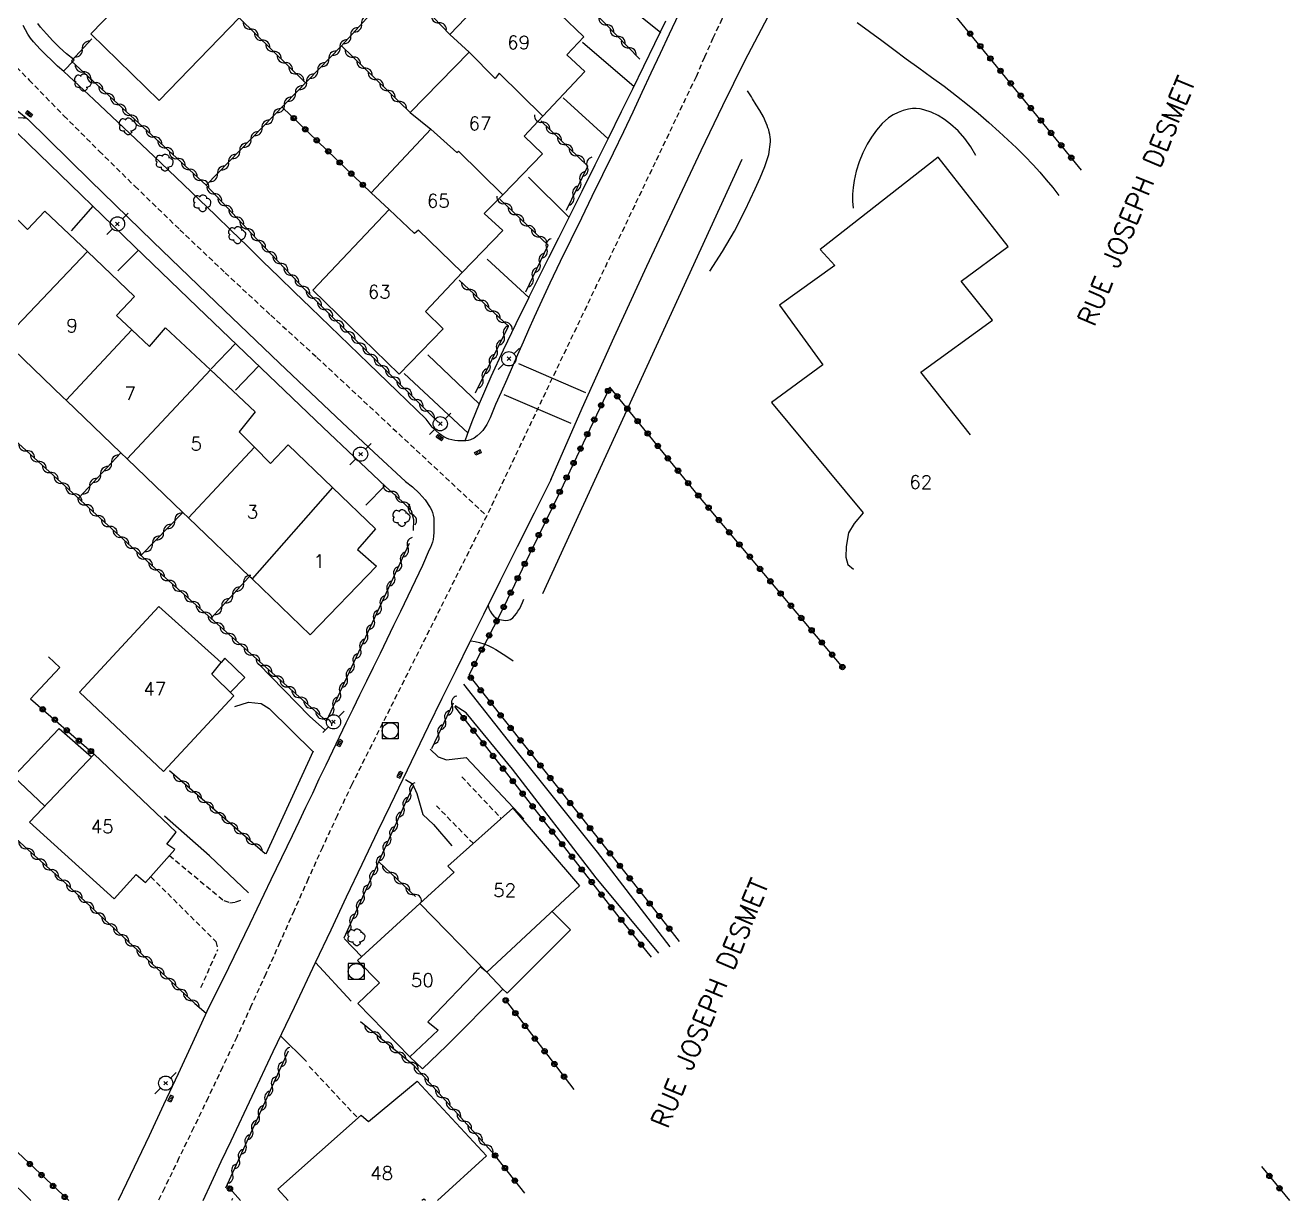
# Model space of a CAD drawing. Header units: millimetres. Extents: x 159000 to 160002, y 156999 to 158000.
# Drawn here: x 159365.5 to 159484, y 157000 to 157110.2 of the extents above; entities that cross this region are included whole.
import ezdxf
from ezdxf.enums import TextEntityAlignment as Align

# ---------------------------------------------------------------- set-up
doc = ezdxf.new("R2010")
doc.units = ezdxf.units.MM
doc.linetypes.add('DASHED', pattern=[0.75, 0.5, -0.25])
doc.layers.get('0').update_dxf_attribs({"linetype": 'CONTINUOUS'})
for name, color, linetype in [('W0001', 6, 'DASHED'), ('W0008', 7, 'CONTINUOUS'), ('W0014', 7, 'CONTINUOUS'), ('W0017', 7, 'CONTINUOUS'), ('W0020', 2, 'CONTINUOUS'), ('W0071', 7, 'CONTINUOUS'), ('W0101', 7, 'CONTINUOUS'), ('W0104', 1, 'CONTINUOUS'), ('W0112', 1, 'DASHED'), ('W0300', 7, 'CONTINUOUS'), ('W0310', 3, 'CONTINUOUS'), ('W0323', 7, 'CONTINUOUS'), ('W0330', 7, 'CONTINUOUS'), ('W0401', 7, 'CONTINUOUS'), ('W0420', 7, 'CONTINUOUS'), ('W0473', 7, 'CONTINUOUS'), ('W0989', 7, 'CONTINUOUS'), ('W0991', 7, 'CONTINUOUS'), ('W1102', 7, 'CONTINUOUS')]:
    doc.layers.add(name, color=color, linetype=linetype)
doc.styles.get("Standard").update_dxf_attribs({"font": 'romans.shx', "width": 0.85})

# ---------------------------------------------------------------- blocks, each defined once
blk = doc.blocks.new('T300')
for p, q in [((-0.8, 0.51), (-0.86, 0.34)), ((-0.86, 0.34), (-0.86, 0.17)), ((-0.86, 0.17), (-0.74, 0.06)), ((-0.69, 0.63), (-0.8, 0.51)), ((-0.8, -0.06), (-0.74, 0.06)), ((-0.74, 0.06), (-0.69, 0.11)), ((-0.57, 0.69), (-0.69, 0.63)), ((-0.46, 0.69), (-0.57, 0.69)), ((-0.29, 0.63), (-0.46, 0.69)), ((-0.29, 0.63), (-0.17, 0.74)), ((-0.23, 0.57), (-0.29, 0.63)), ((-0.17, 0.74), (-0.06, 0.8)), ((-0.06, 0.8), (0.06, 0.8)), ((0.06, 0.8), (0.23, 0.74)), ((0.23, 0.74), (0.34, 0.63)), ((0.34, 0.63), (0.4, 0.51)), ((0.46, 0.46), (0.34, 0.46)), ((0.4, 0.51), (0.4, 0.46)), ((0.57, 0.4), (0.46, 0.46)), ((0.57, 0.4), (0.69, 0.29)), ((0.69, 0.29), (0.74, 0.17)), ((0.74, 0.06), (0.69, -0.17)), ((0.74, 0.17), (0.74, 0.06)), ((-0.8, -0.17), (-0.8, -0.06)), ((-0.8, -0.23), (-0.8, -0.17)), ((-0.74, -0.34), (-0.8, -0.23)), ((-0.69, -0.4), (-0.74, -0.34)), ((-0.51, -0.46), (-0.69, -0.4)), ((-0.4, -0.46), (-0.51, -0.46)), ((-0.4, -0.46), (-0.34, -0.46)), ((-0.34, -0.46), (-0.34, -0.4)), ((-0.34, -0.51), (-0.34, -0.46)), ((-0.29, -0.63), (-0.34, -0.51)), ((-0.17, -0.74), (-0.29, -0.63)), ((-0.06, -0.8), (-0.17, -0.74)), ((0.06, -0.8), (-0.06, -0.8)), ((0.17, -0.74), (0.06, -0.8)), ((0.23, -0.69), (0.17, -0.74)), ((0.29, -0.46), (0.23, -0.46)), ((0.29, -0.63), (0.23, -0.69)), ((0.46, -0.4), (0.29, -0.46)), ((0.34, -0.51), (0.29, -0.63)), ((0.34, -0.51), (0.34, -0.46)), ((0.57, -0.34), (0.46, -0.4)), ((0.63, -0.29), (0.57, -0.34)), ((0.69, -0.17), (0.63, -0.29))]:
    blk.add_line(p, q)
blk = doc.blocks.new('T473')
for p, q in [((-0.166667, 0.166667), (0.166667, -0.166667)), ((-0.166667, -0.166667), (0.166667, 0.166667)), ((0.500001, 0.500001), (1.000002, 1.000002)), ((-1.000002, -1.000002), (-0.500001, -0.500001))]:
    blk.add_line(p, q)
blk.add_ellipse((0, 0), major_axis=(0.471405, 0.471405), ratio=1, start_param=5.4977871438, end_param=11.780972451)
blk = doc.blocks.new('T401')
for p, q in [((-0.3, 0.3), (0, 0.3)), ((-0.3, -0.25), (-0.3, 0.3)), ((-0.3, 0.15), (0, 0.15)), ((-0.3, 0), (0, 0)), ((0, 0.3), (0, -0.25)), ((-0.3, -0.15), (0, -0.15)), ((-0.3, -0.25), (-0.3, -0.3)), ((-0.3, -0.3), (0, -0.3)), ((0, -0.3), (0, -0.25))]:
    blk.add_line(p, q)
blk = doc.blocks.new('T420')
for p, q in [((0.75, 0.75), (-0.75, 0.75)), ((-0.75, 0.75), (-0.75, -0.75)), ((0.75, 0.75), (0.75, -0.75)), ((0.75, -0.75), (-0.75, -0.75))]:
    blk.add_line(p, q)
blk.add_ellipse((0, 0), major_axis=(-0.53, 0.53), ratio=1, start_param=3.926991, end_param=10.210176)
blk = doc.blocks.new('t310o')
at = {"color": 0, "linetype": 'Continuous'}
for centre, start, end in [((-0.5, 0.38), 216.8699, 323.1304), ((0.5, -0.37), 36.8699, 143.1303)]:
    blk.add_arc(centre, 0.625, start, end, dxfattribs=at)
blk = doc.blocks.new('t323o')
at = {"color": 0, "linetype": 'Continuous'}
for radius in [0.25, 0.15]:
    blk.add_circle((0, 0), radius, dxfattribs=at)

msp = doc.modelspace()

# ---------------------------------------------------------------- linework, layer by layer
at = {"layer": 'W0001'}
for points in [[(159471.81, 157171), (159469.06, 157167.18), (159466.29, 157163.37), (159463.52, 157159.56), (159460.75, 157155.76), (159455.57, 157148.7), (159450.38, 157141.65), (159445.17, 157134.61), (159439.95, 157127.58), (159437.77, 157123.88), (159435.67, 157120.14), (159433.63, 157116.37), (159431.65, 157112.56), (159430.78, 157110.78), (159429.94, 157108.99), (159429.13, 157107.19), (159428.35, 157105.37), (159426.43, 157101.36), (159424.52, 157097.34), (159422.6, 157093.32), (159420.68, 157089.3), (159408.73, 157064.2)], [(159362.51, 157109.15), (159362.59, 157108.44), (159365.84, 157105.06), (159369.11, 157101.71), (159372.42, 157098.39), (159375.76, 157095.1), (159379.97, 157091.03), (159384.21, 157087), (159388.49, 157083.01), (159392.81, 157079.06), (159408.73, 157064.2)], [(159408.73, 157064.2), (159396.09, 157039.02), (159394.7, 157036.08), (159393.34, 157033.12), (159392, 157030.16), (159390.67, 157027.19), (159389.35, 157024.22), (159388.02, 157021.26), (159386.67, 157018.29), (159385.31, 157015.34), (159383.97, 157012.5), (159382.62, 157009.66), (159381.26, 157006.83), (159379.89, 157004), (159378.53, 157001.17), (159377.96, 157000)]]:
    msp.add_lwpolyline(points, dxfattribs=at)
at = {"layer": 'W0008'}
for points in [[(159414.74, 157067.59), (159417.69, 157074.29), (159420.68, 157080.96), (159423.73, 157087.6), (159426.83, 157094.22), (159428.83, 157098.45), (159430.85, 157102.67), (159432.93, 157106.87), (159435.11, 157111.01), (159437.31, 157114.97), (159439.59, 157118.89), (159441.95, 157122.76), (159444.37, 157126.59), (159448.51, 157132.91), (159452.77, 157139.16), (159457.14, 157145.34), (159461.61, 157151.44)], [(159426.71, 157111.2), (159425.83, 157109.37), (159424.98, 157107.54), (159424.12, 157105.71), (159423.27, 157103.88), (159422.42, 157102.05), (159421.55, 157100.22), (159420.57, 157098.19), (159419.58, 157096.16), (159418.59, 157094.14), (159417.6, 157092.11), (159416.61, 157090.09), (159415.63, 157088.06), (159414.66, 157086.02), (159413.7, 157083.98), (159413.17, 157082.82), (159412.65, 157081.65), (159412.14, 157080.49), (159411.63, 157079.31), (159411.12, 157078.14), (159410.61, 157076.98), (159410.09, 157075.81), (159409.56, 157074.65), (159409.3, 157074.03), (159409.04, 157073.4), (159408.75, 157072.77), (159408.36, 157072.2), (159408.12, 157071.94), (159407.84, 157071.7), (159407.54, 157071.5), (159407.21, 157071.34), (159406.99, 157071.27), (159406.77, 157071.24), (159406.55, 157071.23), (159406.33, 157071.23), (159406.04, 157071.24), (159405.75, 157071.27), (159405.46, 157071.32), (159405.19, 157071.4), (159404.95, 157071.5), (159404.72, 157071.61), (159404.51, 157071.75), (159404.3, 157071.89), (159403.95, 157072.2), (159403.63, 157072.53), (159403.33, 157072.89), (159403.06, 157073.26)], [(159358.63, 157106.44), (159358.92, 157106.43), (159359.21, 157106.39), (159359.49, 157106.32), (159359.77, 157106.23), (159360.31, 157105.99), (159360.83, 157105.7), (159361.32, 157105.37), (159361.79, 157105.02), (159362.06, 157104.8), (159362.32, 157104.56), (159362.56, 157104.31), (159362.8, 157104.06), (159363.04, 157103.8), (159363.28, 157103.54), (159363.52, 157103.29), (159363.78, 157103.05), (159364.25, 157102.63), (159364.72, 157102.21), (159365.21, 157101.81), (159365.7, 157101.41)], [(159403.06, 157073.26), (159400.35, 157075.88), (159397.64, 157078.5), (159394.93, 157081.12), (159392.22, 157083.73), (159390.73, 157085.18), (159389.25, 157086.62), (159387.76, 157088.06), (159386.27, 157089.51), (159384.79, 157090.95), (159383.3, 157092.39), (159381.81, 157093.83), (159380.31, 157095.27), (159377.52, 157097.93), (159374.71, 157100.59), (159371.9, 157103.23), (159369.09, 157105.87)], [(159365.7, 157101.41), (159371.57, 157095.65), (159377.45, 157089.91), (159383.36, 157084.2), (159389.3, 157078.51), (159392.24, 157075.72), (159395.18, 157072.94), (159398.15, 157070.18), (159401.12, 157067.43)], [(159382.15, 157000), (159382.94, 157001.71), (159383.85, 157003.67), (159384.77, 157005.62), (159386.74, 157009.8), (159388.72, 157013.98), (159390.71, 157018.15), (159392.69, 157022.32), (159394.15, 157025.4), (159395.6, 157028.48), (159397.06, 157031.55), (159398.53, 157034.63), (159399.71, 157037.09), (159400.9, 157039.55), (159402.09, 157042.01), (159403.28, 157044.47), (159404.57, 157047.1), (159405.86, 157049.72), (159407.16, 157052.35), (159408.46, 157054.97), (159410.03, 157058.15), (159411.61, 157061.32), (159413.2, 157064.5), (159414.79, 157067.67)], [(159382.51, 157017.73), (159381.16, 157014.81), (159379.81, 157011.89), (159378.45, 157008.98), (159377.08, 157006.07), (159376.02, 157003.85), (159374.96, 157001.64), (159374.18, 157000)]]:
    msp.add_lwpolyline(points, dxfattribs=at)
at = {"layer": 'W0014'}
for points in [[(159369.09, 157105.87), (159368.51, 157106.37), (159367.96, 157106.89), (159367.41, 157107.43), (159366.88, 157107.97), (159366.57, 157108.3), (159366.26, 157108.63), (159365.97, 157108.98), (159365.71, 157109.36), (159365.49, 157109.76), (159365.3, 157110.18)], [(159370.05, 157106.94), (159369.36, 157107.51), (159368.7, 157108.11), (159368.07, 157108.74), (159367.46, 157109.39), (159367.19, 157109.7), (159366.92, 157110.02), (159366.67, 157110.36)], [(159369.05, 157105.9), (159370.05, 157106.91)], [(159363.81, 157100.99), (159369.74, 157095.24), (159375.68, 157089.5), (159381.63, 157083.77), (159387.59, 157078.04), (159390.49, 157075.27), (159393.4, 157072.49), (159396.31, 157069.73), (159399.23, 157066.96)], [(159412.67, 157084.68), (159411.45, 157082.22), (159410.27, 157079.73), (159409.13, 157077.23), (159408.03, 157074.71), (159407.68, 157073.86), (159407.34, 157073.01), (159407.01, 157072.16), (159406.7, 157071.3)], [(159401.12, 157067.43), (159401.79, 157066.92), (159402.41, 157066.34), (159402.96, 157065.7), (159403.43, 157065), (159403.56, 157064.76), (159403.65, 157064.51), (159403.72, 157064.26), (159403.77, 157064), (159403.79, 157063.82), (159403.79, 157063.65), (159403.79, 157063.48), (159403.79, 157063.3), (159403.78, 157062.97), (159403.77, 157062.64), (159403.75, 157062.31), (159403.7, 157061.98), (159403.64, 157061.73), (159403.55, 157061.49), (159403.45, 157061.25), (159403.35, 157061.01), (159402.71, 157059.55), (159402.03, 157058.1), (159401.34, 157056.66), (159400.64, 157055.23), (159400.01, 157053.92), (159399.38, 157052.61), (159398.74, 157051.31), (159398.09, 157050), (159397.45, 157048.7), (159396.81, 157047.39), (159396.17, 157046.09), (159395.54, 157044.78), (159394.9, 157043.46), (159394.27, 157042.14), (159393.64, 157040.82), (159393.01, 157039.5), (159392.39, 157038.17), (159391.76, 157036.85), (159391.13, 157035.53), (159390.5, 157034.21), (159388.51, 157030.08), (159386.52, 157025.96), (159384.52, 157021.84), (159382.51, 157017.73)], [(159392.46, 157042.13), (159388.02, 157032.47)]]:
    msp.add_lwpolyline(points, dxfattribs=at)
at = {"layer": 'W0017'}
for points in [[(159420.34, 157113.33), (159425.04, 157109.52)], [(159412.67, 157084.68), (159413.62, 157086.55), (159414.56, 157088.41), (159415.5, 157090.28), (159416.44, 157092.14), (159417.68, 157094.63), (159418.91, 157097.12), (159420.15, 157099.61), (159421.38, 157102.1), (159422.43, 157104.23), (159423.46, 157106.36), (159424.48, 157108.49), (159425.51, 157110.62)], [(159417.72, 157108.61), (159422.56, 157104.47)], [(159415.9, 157103.39), (159420.12, 157099.56)], [(159347.45, 157077.98), (159364.41, 157095.1), (159363.72, 157100.33), (159363.67, 157100.78), (159363.89, 157101.27), (159364.27, 157101.48), (159364.69, 157101.55), (159365.3, 157101.52), (159365.57, 157101.52)], [(159412.66, 157095.97), (159416.46, 157092.18)], [(159369.8, 157090.93), (159371.84, 157093.23)], [(159374.15, 157087.17), (159376.09, 157089.12)], [(159408.78, 157088.27), (159412.67, 157084.68)], [(159382.89, 157077.97), (159385.18, 157080.36)], [(159403.22, 157079.31), (159408.03, 157074.71)], [(159385.19, 157076), (159387.36, 157078.27)], [(159401.01, 157077.55), (159406.99, 157071.94)], [(159397.4, 157065.19), (159399.17, 157067.02)], [(159387.34, 157050.32), (159392.13, 157045.42), (159393.55, 157044.13)], [(159406.56, 157048.41), (159411.08, 157042.67), (159419.08, 157032.67), (159425.9, 157023.81)], [(159385.11, 157046.33), (159386.39, 157046.75), (159387.58, 157046.61), (159388.35, 157046.13), (159392.48, 157042.07)], [(159424.85, 157023.21), (159418.98, 157030.28), (159411.14, 157040.44), (159406.8, 157045.75), (159405.79, 157046.38)], [(159403.44, 157042.32), (159404.17, 157041.61), (159404.97, 157041.32), (159406.8, 157041.56), (159412.21, 157035.81)], [(159401.12, 157039.49), (159401.77, 157039.08), (159402.17, 157038.16), (159402.74, 157036.21), (159403.74, 157035.25), (159405.47, 157033.28)], [(159386.41, 157028.86), (159382.76, 157032.32), (159378.54, 157036.05)], [(159395.37, 157024.59), (159397.02, 157022.87)], [(159396.02, 157018.7), (159392.69, 157022.32)], [(159391.84, 157013.06), (159389.42, 157015.43)], [(159365.99, 157000), (159363.77, 157002.21)]]:
    msp.add_lwpolyline(points, dxfattribs=at)
at = {"layer": 'W0020'}
for points in [[(159418.02, 157075.75), (159411.73, 157078.45)], [(159410.33, 157075.57), (159416.61, 157072.9)]]:
    msp.add_lwpolyline(points, dxfattribs=at)
at = {"layer": 'W0071'}
for points in [[(159443.44, 157110.44), (159444.61, 157109.62), (159445.76, 157108.77), (159446.9, 157107.92), (159448.05, 157107.06), (159449.23, 157106.2), (159450.42, 157105.34), (159451.6, 157104.48), (159452.77, 157103.58), (159453.79, 157102.77), (159454.8, 157101.94), (159455.79, 157101.09), (159456.77, 157100.22), (159457.58, 157099.47), (159458.39, 157098.7), (159459.17, 157097.92), (159459.94, 157097.11), (159460.57, 157096.42), (159461.18, 157095.7), (159461.78, 157094.98), (159462.35, 157094.24)], [(159429.64, 157087.14), (159430.83, 157088.99), (159431.94, 157090.9), (159432.96, 157092.86), (159433.88, 157094.86), (159434.35, 157095.9), (159434.81, 157096.97), (159435.17, 157098.09), (159435.34, 157099.26), (159435.34, 157099.49), (159435.31, 157099.72), (159435.28, 157099.94), (159435.22, 157100.16), (159435.16, 157100.38), (159435.09, 157100.59), (159435.01, 157100.8), (159434.93, 157101.01), (159434.66, 157101.62), (159434.34, 157102.19), (159434, 157102.75), (159433.65, 157103.31), (159433.54, 157103.5), (159433.42, 157103.68), (159433.3, 157103.86), (159433.17, 157104.04)], [(159454.59, 157097.98), (159454.11, 157098.8), (159453.55, 157099.58), (159452.91, 157100.29), (159452.2, 157100.93), (159451.64, 157101.36), (159451.03, 157101.74), (159450.39, 157102.04), (159449.71, 157102.27), (159449.36, 157102.35), (159448.99, 157102.38), (159448.63, 157102.38), (159448.27, 157102.33), (159447.77, 157102.21), (159447.29, 157102.03), (159446.83, 157101.8), (159446.4, 157101.51), (159445.8, 157100.98), (159445.27, 157100.37), (159444.81, 157099.72), (159444.4, 157099.04), (159443.99, 157098.23), (159443.65, 157097.38), (159443.37, 157096.52), (159443.17, 157095.63), (159443.07, 157094.99), (159443.03, 157094.35), (159443.03, 157093.7), (159443.09, 157093.06)], [(159408.87, 157055.79), (159408.94, 157055.52), (159409.06, 157055.26), (159409.21, 157055.02), (159409.4, 157054.81), (159409.56, 157054.68), (159409.73, 157054.57), (159409.92, 157054.49), (159410.11, 157054.44), (159410.32, 157054.41), (159410.53, 157054.4), (159410.74, 157054.43), (159410.95, 157054.5), (159411.17, 157054.65), (159411.35, 157054.84), (159411.51, 157055.05), (159411.65, 157055.26), (159411.82, 157055.53), (159411.97, 157055.81), (159412.1, 157056.09), (159412.2, 157056.39)], [(159407.23, 157052.5), (159407.65, 157052.43), (159408.06, 157052.33), (159408.46, 157052.21), (159408.86, 157052.05), (159409.23, 157051.87), (159409.59, 157051.66), (159409.93, 157051.44), (159410.28, 157051.22), (159410.52, 157051.08), (159410.75, 157050.93), (159410.98, 157050.78), (159411.21, 157050.62)]]:
    msp.add_lwpolyline(points, dxfattribs=at)
at = {"layer": 'W0101'}
for points in [[(159385.54, 157110.89), (159378.02, 157103.14), (159371.62, 157109.39), (159375.03, 157112.93), (159373.39, 157114.44), (159377.63, 157118.95)], [(159414, 157101.67), (159417.93, 157105.87), (159416.24, 157107.42), (159417.83, 157109.1), (159411.17, 157115.52), (159405.28, 157109.33), (159407.1, 157107.66)], [(159407.1, 157107.66), (159401.55, 157102.01), (159403.5, 157100.47)], [(159410.24, 157094.3), (159413.95, 157098.14), (159412.23, 157099.79), (159414, 157101.67)], [(159403.5, 157100.47), (159397.9, 157094.5)], [(159451.05, 157097.82), (159439.97, 157089.18), (159441.35, 157087.66), (159436.18, 157083.96), (159440.23, 157078.36), (159435.42, 157074.84), (159444, 157064.5), (159443.17, 157063.49), (159442.63, 157062.61), (159442.41, 157061.32), (159442.39, 157060.32), (159442.57, 157059.65), (159443.1, 157059.19)], [(159457.62, 157089.44), (159451.05, 157097.82)], [(159397.9, 157094.5), (159399.59, 157092.93)], [(159406.43, 157087.02), (159410.23, 157090.95), (159408.49, 157092.56), (159410.24, 157094.3)], [(159363.43, 157080.7), (159357.7, 157086.21), (159363.99, 157092.7), (159365.69, 157091.04), (159367.33, 157092.77), (159371.3, 157089)], [(159399.59, 157092.93), (159392.43, 157085.36), (159400.52, 157077.47), (159404.65, 157081.73), (159402.98, 157083.35), (159406.43, 157087.02)], [(159371.3, 157089), (159375.73, 157084.78), (159374.03, 157082.98), (159375.48, 157081.63)], [(159453.19, 157086.21), (159457.62, 157089.44)], [(159454.09, 157071.81), (159449.42, 157077.66), (159456.14, 157082.56), (159453.19, 157086.21)], [(159375.48, 157081.63), (159377.14, 157080.08), (159378.63, 157081.83), (159382.83, 157077.89)], [(159369.3, 157075.06), (159369.04, 157075.31), (159363.43, 157080.7)], [(159382.83, 157077.89), (159387.04, 157073.94), (159385.54, 157072.08), (159386.98, 157070.63)], [(159375.04, 157069.54), (159374.44, 157070.11), (159369.3, 157075.06)], [(159386.98, 157070.63), (159388.48, 157069.12), (159390.13, 157070.86), (159394.29, 157066.86)], [(159380.77, 157064.02), (159380.26, 157064.52), (159375.04, 157069.54)], [(159394.29, 157066.86), (159398.3, 157062.99), (159396.62, 157061.05), (159398.39, 157059.47), (159392.19, 157053.05)], [(159386.74, 157058.29), (159386.51, 157058.51), (159380.77, 157064.02)], [(159392.19, 157053.05), (159386.74, 157058.29)], [(159402.46, 157027.85), (159405.67, 157030.79), (159405.64, 157030.79), (159405.1, 157031.36), (159411.17, 157036.79), (159417.43, 157029.5), (159408.73, 157021.41)], [(159408.73, 157021.41), (159408.13, 157021.92), (159408.13, 157021.89), (159403.21, 157016.77), (159404.19, 157015.97), (159401.53, 157013.48), (159396.65, 157018.48), (159398.69, 157020.42), (159396.63, 157022.51), (159402.46, 157027.85)], [(159389.15, 157001.09), (159396.97, 157008.02), (159397.65, 157007.43), (159402.22, 157011.21), (159408.71, 157004.2), (159404.11, 157000)], [(159390.12, 157000), (159389.15, 157001.09)], [(159403, 157000), (159402.83, 157000.15), (159402.65, 157000)]]:
    msp.add_lwpolyline(points, dxfattribs=at)
for points in [[(159370.57, 157047.67), (159378.45, 157040.24), (159385.04, 157047.34), (159382.97, 157049.35), (159383.85, 157050.44), (159378.01, 157055.7)], [(159365.88, 157035.47), (159373.8, 157028.29), (159375.89, 157030.57), (159376.76, 157029.83), (159379.49, 157032.92), (159378.75, 157033.43), (159379.62, 157034.55), (159371.94, 157041.87)]]:
    msp.add_lwpolyline(points, close=True, dxfattribs=at)
at = {"layer": 'W0104'}
for points in [[(159367.67, 157050.99), (159368.72, 157049.99), (159365.98, 157047.05)], [(159386.05, 157049.06), (159384.18, 157050.87), (159383.85, 157050.44)], [(159386.05, 157049.06), (159384.72, 157047.66)], [(159367.31, 157036.98), (159364.39, 157039.78), (159368.65, 157044.26), (159371.68, 157041.6)], [(159414.87, 157027.12), (159416.57, 157025.4), (159410.65, 157019.46), (159410.24, 157019.82), (159404.95, 157014.53), (159402.72, 157012.35), (159401.53, 157013.48)], [(159410.24, 157019.82), (159408.73, 157021.41)]]:
    msp.add_lwpolyline(points, dxfattribs=at)
at = {"layer": 'W0112'}
for points in [[(159406.39, 157039.74), (159410.09, 157035.83)], [(159407.48, 157033.48), (159404.03, 157037)], [(159378.99, 157032.36), (159384.08, 157028.14), (159384.66, 157027.93), (159385.21, 157028), (159385.85, 157028.21)], [(159377.24, 157030.37), (159383.34, 157024.29), (159383.52, 157023.54)], [(159381.95, 157019.97), (159383.52, 157023.54)], [(159392.1, 157012.59), (159396.65, 157007.74)]]:
    msp.add_lwpolyline(points, dxfattribs=at)
at = {"layer": 'W0300'}
msp.add_lwpolyline([(159413.99, 157056.93), (159432.68, 157097.65)], dxfattribs=at)
at = {"layer": 'W0310'}
for points in [[(159385.02, 157132.61), (159388.66, 157136.55), (159404.94, 157119.03), (159395.09, 157108.23), (159382.45, 157095.19)], [(159400.61, 157114.22), (159405.28, 157109.33)], [(159423.09, 157107.01), (159418.67, 157111.55)], [(159391.71, 157104.84), (159385.53, 157110.89)], [(159369.8, 157106.87), (159371.73, 157108.92)], [(159395.11, 157108.26), (159401.55, 157102.01)], [(159382.45, 157095.22), (159369.81, 157106.84)], [(159416.2, 157092.86), (159418.2, 157097), (159413.81, 157101.23)], [(159382.45, 157095.19), (159387.24, 157090.09), (159391.73, 157085.4), (159404.19, 157072.97)], [(159412.4, 157085.22), (159414.5, 157089.57), (159409.96, 157093.9)], [(159407.69, 157075.75), (159410.78, 157081.98), (159406.16, 157086.29)], [(159363.39, 157072.32), (159378.34, 157058.63), (159393.72, 157044.95)], [(159370.5, 157065.88), (159374.44, 157070.11)], [(159401.86, 157062.84), (159401.91, 157063.83), (159401.68, 157064.67), (159400.82, 157065.56), (159399.23, 157066.96)], [(159376.36, 157060.51), (159380.26, 157064.52)], [(159393.72, 157044.95), (159401.51, 157061.63)], [(159386.44, 157058.44), (159382.88, 157054.59)], [(159405.6, 157046.63), (159403.55, 157042.36)], [(159387.96, 157032.53), (159378.99, 157040.3)], [(159401.82, 157038.82), (159395.33, 157024.61)], [(159361.18, 157037.05), (159366.09, 157032.57), (159368.89, 157030.11), (159381.37, 157018.47)], [(159398.61, 157031.78), (159402.06, 157028.53)], [(159409.22, 157004.59), (159401.92, 157012.65), (159396.91, 157016.75)], [(159390.11, 157014.01), (159384.26, 157001.17)]]:
    msp.add_lwpolyline(points, dxfattribs=at)
at = {"layer": 'W0323'}
for points in [[(159464.47, 157096.62), (159450.65, 157113.57), (159443.57, 157122.17)], [(159397.9, 157094.5), (159389.56, 157102.53)], [(159442.11, 157050), (159428.45, 157066.24), (159420.27, 157076.27), (159415.57, 157066.42), (159409.94, 157054.87), (159407.04, 157049.28), (159424.03, 157027.82), (159426.76, 157024.31)], [(159365.98, 157047.05), (159371.94, 157041.87)], [(159405.71, 157046.34), (159421.13, 157026.59), (159424.15, 157022.82)], [(159369.55, 157000), (159359.41, 157009.55), (159342.22, 157026.4)], [(159410.49, 157018.79), (159416.89, 157010.43)], [(159412.3, 157000.7), (159409.25, 157004.57)], [(159483.99, 157000), (159481.37, 157003.21)], [(159384.41, 157001.42), (159385.66, 157000)]]:
    msp.add_lwpolyline(points, dxfattribs=at)
at = {"layer": 'W0330'}
for points in [[(159381.37, 157018.47), (159382.45, 157017.59)], [(159384.91, 157000.2), (159384.81, 157000)]]:
    msp.add_lwpolyline(points, dxfattribs=at)
at = {"layer": 'W1102'}
for points in [[(159414, 157101.67), (159409.89, 157105.72), (159409.51, 157105.22), (159407.1, 157107.66)], [(159403.5, 157100.47), (159405.92, 157098.27), (159406.08, 157098.4), (159410.24, 157094.3)], [(159406.43, 157087.02), (159402.35, 157090.98), (159401.95, 157090.68), (159399.59, 157092.93)], [(159363.43, 157080.7), (159371.3, 157089)], [(159375.48, 157081.63), (159369.3, 157075.06)], [(159382.83, 157077.89), (159375.04, 157069.54)], [(159386.98, 157070.63), (159380.77, 157064.02)], [(159394.29, 157066.86), (159386.74, 157058.29)], [(159408.73, 157021.41), (159402.46, 157027.85)]]:
    msp.add_lwpolyline(points, dxfattribs=at)

# ---------------------------------------------------------------- block references
at = {"layer": 'W0300'}
for p in [(159370.95, 157104.83), (159375.13, 157100.73), (159378.58, 157097.31), (159382.11, 157093.51), (159385.38, 157090.52), (159400.78, 157064), (159396.56, 157024.69)]:
    msp.add_blockref('T300', p, dxfattribs=at)
at = {"layer": 'W0310'}
for p, rotation in [((159397, 157110.33), 227.6186811591431), ((159404.25, 157110.41), 313.7003250976874), ((159419.95, 157110.23), 134.2330285184546), ((159386.61, 157109.84), 135.5909721076542), ((159395.99, 157109.22), 227.6186811591431), ((159421, 157109.16), 134.2330285184546), ((159370.83, 157107.96), 46.72576300081986), ((159387.68, 157108.79), 135.5909721076542), ((159388.75, 157107.74), 135.5909721076542), ((159394.98, 157108.12), 225.9018861633215), ((159422.05, 157108.08), 134.2330285184546), ((159389.82, 157106.69), 135.5909721076542), ((159393.93, 157107.04), 225.9018861633215), ((159396.19, 157107.21), 315.8851056113155), ((159370.91, 157105.82), 137.4101235103328), ((159390.89, 157105.64), 135.5909721076542), ((159392.89, 157105.96), 225.9018861633215), ((159397.26, 157106.17), 315.8851056113155), ((159372.01, 157104.81), 137.4101235103328), ((159391.85, 157104.89), 225.9018861633215), ((159398.34, 157105.12), 315.8851056113155), ((159373.12, 157103.79), 137.4101235103328), ((159390.8, 157103.81), 225.9018861633215), ((159399.42, 157104.08), 315.8851056113155), ((159400.49, 157103.04), 315.8851056113155), ((159374.22, 157102.78), 137.4101235103328), ((159389.76, 157102.73), 225.9018861633215), ((159375.33, 157101.76), 137.4101235103328), ((159376.43, 157100.75), 137.4101235103328), ((159387.67, 157100.58), 225.9018861633215), ((159388.71, 157101.65), 225.9018861633215), ((159413.94, 157101.1), 136.0370618774904), ((159377.54, 157099.73), 137.4101235103328), ((159386.63, 157099.5), 225.9018861633215), ((159415.02, 157100.06), 136.0370618774904), ((159378.64, 157098.72), 137.4101235103328), ((159385.58, 157098.42), 225.9018861633215), ((159416.1, 157099.02), 136.0370618774904), ((159379.74, 157097.7), 137.4101235103328), ((159384.54, 157097.35), 225.9018861633215), ((159417.18, 157097.98), 136.0370618774904), ((159418.16, 157096.92), 64.23428354575967), ((159380.85, 157096.69), 137.4101235103328), ((159383.49, 157096.27), 225.9018861633215), ((159381.95, 157095.67), 137.4101235103328), ((159417.51, 157095.57), 64.23428354575967), ((159383.2, 157094.39), 313.2398979728158), ((159416.85, 157094.22), 64.23428354575967), ((159384.23, 157093.3), 313.2398979728158), ((159410.4, 157093.48), 136.3378344479255), ((159411.48, 157092.45), 136.3378344479255), ((159385.26, 157092.21), 313.2398979728158), ((159386.28, 157091.12), 313.2398979728158), ((159412.57, 157091.41), 136.3378344479255), ((159387.31, 157090.02), 313.7527032708435), ((159413.65, 157090.38), 136.3378344479255), ((159388.35, 157088.94), 313.7527032708435), ((159414.35, 157089.27), 64.22565688060223), ((159389.39, 157087.86), 313.7527032708435), ((159413.7, 157087.92), 64.22565688060223), ((159390.42, 157086.77), 313.7527032708435), ((159413.05, 157086.57), 64.22565688060223), ((159391.46, 157085.69), 313.7527032708435), ((159407.09, 157085.42), 136.9312396010474), ((159392.52, 157084.62), 315.0419367369324), ((159408.19, 157084.4), 136.9312396010474), ((159393.58, 157083.56), 315.0419367369324), ((159409.28, 157083.38), 136.9312396010474), ((159394.64, 157082.5), 315.0419367369324), ((159410.38, 157082.35), 136.9312396010474), ((159395.7, 157081.44), 315.0419367369324), ((159410.35, 157081.12), 63.62700699592413), ((159396.76, 157080.38), 315.0419367369324), ((159397.82, 157079.32), 315.0419367369324), ((159409.69, 157079.78), 63.62700699592413), ((159398.88, 157078.27), 315.0419367369324), ((159409.02, 157078.44), 63.62700699592413), ((159399.95, 157077.21), 315.0419367369324), ((159408.35, 157077.09), 63.62700699592413), ((159401.01, 157076.15), 315.0419367369324), ((159402.07, 157075.09), 315.0419367369324), ((159403.13, 157074.03), 315.0419367369324), ((159365.61, 157070.29), 317.5221901680739), ((159366.71, 157069.28), 317.5221901680739), ((159373.57, 157069.17), 47.06142535156248), ((159367.82, 157068.26), 317.5221901680739), ((159372.55, 157068.08), 47.06142535156248), ((159368.92, 157067.25), 317.5221901680739), ((159371.53, 157066.98), 47.06142535156248), ((159399.77, 157066.49), 138.6161964490393), ((159370.03, 157066.24), 317.5221901680739), ((159371.14, 157065.23), 317.5221901680739), ((159400.89, 157065.49), 134.0239700896753), ((159372.24, 157064.21), 317.5221901680739), ((159401.77, 157064.32), 104.9615683514053), ((159373.35, 157063.2), 317.5221901680739), ((159378.45, 157062.66), 45.78295116022523), ((159379.5, 157063.73), 45.78295116022523), ((159374.46, 157062.19), 317.5221901680739), ((159377.41, 157061.58), 45.78295116022523), ((159375.56, 157061.17), 317.5221901680739), ((159401.34, 157061.26), 64.96255569192884), ((159376.67, 157060.16), 317.5221901680739), ((159377.78, 157059.15), 317.5221901680739), ((159400.71, 157059.9), 64.96255569192884), ((159378.89, 157058.14), 318.3498657785755), ((159400.07, 157058.54), 64.96255569192884), ((159380.01, 157057.15), 318.3498657785755), ((159384.92, 157056.79), 227.2039975095552), ((159385.94, 157057.89), 227.2039975095552), ((159399.44, 157057.18), 64.96255569192884), ((159381.13, 157056.15), 318.3498657785755), ((159383.9, 157055.69), 227.2039975095552), ((159398.8, 157055.82), 64.96255569192884), ((159382.25, 157055.15), 318.3498657785755), ((159398.17, 157054.46), 64.96255569192884), ((159383.37, 157054.16), 318.3498657785755), ((159397.53, 157053.1), 64.96255569192884), ((159384.49, 157053.16), 318.3498657785755), ((159385.61, 157052.16), 318.3498657785755), ((159386.73, 157051.16), 318.3498657785755), ((159396.9, 157051.74), 64.96255569192884), ((159387.86, 157050.17), 318.3498657785755), ((159396.26, 157050.38), 64.96255569192884), ((159388.98, 157049.17), 318.3498657785755), ((159395.63, 157049.03), 64.96255569192884), ((159390.1, 157048.17), 318.3498657785755), ((159394.99, 157047.67), 64.96255569192884), ((159391.22, 157047.18), 318.3498657785755), ((159392.34, 157046.18), 318.3498657785755), ((159394.36, 157046.31), 64.96255569192884), ((159405.49, 157046.41), 244.3534069130682), ((159393.46, 157045.18), 318.3498657785755), ((159404.84, 157045.06), 244.3534069130682), ((159404.2, 157043.71), 244.3534069130682), ((159380.13, 157039.32), 139.0975575472218), ((159381.26, 157038.33), 139.0975575472218), ((159401.56, 157038.25), 245.4463908831606), ((159382.39, 157037.35), 139.0975575472218), ((159400.94, 157036.89), 245.4463908831606), ((159383.53, 157036.37), 139.0975575472218), ((159400.31, 157035.52), 245.4463908831606), ((159384.66, 157035.39), 139.0975575472218), ((159385.8, 157034.41), 139.0975575472218), ((159399.69, 157034.16), 245.4463908831606), ((159386.93, 157033.42), 139.0975575472218), ((159365.62, 157033), 317.6521058390147), ((159366.74, 157032.01), 318.6712207212088), ((159399.07, 157032.79), 245.4463908831606), ((159367.86, 157031.02), 318.6712207212088), ((159398.45, 157031.43), 245.4463908831606), ((159399.7, 157030.75), 316.7253517397302), ((159368.99, 157030.02), 316.9949121869043), ((159397.82, 157030.06), 245.4463908831606), ((159400.79, 157029.72), 316.7253517397302), ((159370.08, 157029), 316.9949121869043), ((159397.2, 157028.7), 245.4463908831606), ((159401.88, 157028.7), 316.7253517397302), ((159371.18, 157027.98), 316.9949121869043), ((159396.58, 157027.34), 245.4463908831606), ((159372.28, 157026.95), 316.9949121869043), ((159395.95, 157025.97), 245.4463908831606), ((159373.37, 157025.93), 316.9949121869043), ((159374.47, 157024.91), 316.9949121869043), ((159375.57, 157023.88), 316.9949121869043), ((159376.66, 157022.86), 316.9949121869043), ((159377.76, 157021.84), 316.9949121869043), ((159378.86, 157020.81), 316.9949121869043), ((159379.96, 157019.79), 316.9949121869043), ((159381.05, 157018.77), 316.9949121869043), ((159398.07, 157015.8), 140.6967833882836), ((159399.23, 157014.85), 140.6967833882836), ((159389.86, 157013.46), 245.5373943627176), ((159400.39, 157013.9), 140.6967833882836), ((159401.55, 157012.95), 140.6967833882836), ((159389.23, 157012.1), 245.5373943627176), ((159402.61, 157011.89), 132.1844630663122), ((159388.61, 157010.73), 245.5373943627176), ((159403.62, 157010.78), 132.1844630663122), ((159387.99, 157009.37), 245.5373943627176), ((159404.62, 157009.66), 132.1844630663122), ((159405.63, 157008.55), 132.1844630663122), ((159387.37, 157008), 245.5373943627176), ((159406.64, 157007.44), 132.1844630663122), ((159386.75, 157006.63), 245.5373943627176), ((159407.65, 157006.33), 132.1844630663122), ((159386.13, 157005.27), 245.5373943627176), ((159408.65, 157005.22), 132.1844630663122), ((159385.51, 157003.9), 245.5373943627176), ((159384.89, 157002.54), 245.5373943627176)]:
    msp.add_blockref('t310o', p, dxfattribs=dict(at, rotation=rotation))
at = {"layer": 'W0323'}
for p, rotation in [((159454.04, 157109.4), 129.2054781760971), ((159454.99, 157108.24), 129.2054781760971), ((159455.94, 157107.08), 129.2054781760971), ((159456.89, 157105.92), 129.2054781760971), ((159457.84, 157104.75), 129.2054781760971), ((159458.78, 157103.59), 129.2054781760971), ((159459.73, 157102.43), 129.2054781760971), ((159390.64, 157101.49), 136.0539680931274), ((159460.68, 157101.27), 129.2054781760971), ((159391.72, 157100.45), 136.0539680931274), ((159461.63, 157100.1), 129.2054781760971), ((159392.8, 157099.41), 136.0539680931274), ((159462.58, 157098.94), 129.2054781760971), ((159393.88, 157098.37), 136.0539680931274), ((159463.52, 157097.78), 129.2054781760971), ((159394.96, 157097.33), 136.0539680931274), ((159396.04, 157096.29), 136.0539680931274), ((159397.12, 157095.24), 136.0539680931274), ((159420.1, 157075.92), 244.471234506715), ((159420.97, 157075.41), 129.2083432483691), ((159419.46, 157074.57), 244.471234506715), ((159421.92, 157074.24), 129.2083432483691), ((159418.81, 157073.22), 244.471234506715), ((159422.87, 157073.08), 129.2083432483691), ((159418.16, 157071.86), 244.471234506715), ((159423.82, 157071.92), 129.2083432483691), ((159417.52, 157070.51), 244.471234506715), ((159424.77, 157070.76), 129.2083432483691), ((159416.87, 157069.15), 244.471234506715), ((159425.71, 157069.59), 129.2083432483691), ((159426.66, 157068.43), 129.2083432483691), ((159416.22, 157067.8), 244.471234506715), ((159427.61, 157067.27), 129.2083432483691), ((159415.58, 157066.45), 244.471234506715), ((159428.56, 157066.11), 130.0518971184027), ((159414.92, 157065.1), 244.0394713552069), ((159429.53, 157064.96), 130.0518971184027), ((159414.26, 157063.75), 244.0394713552069), ((159430.49, 157063.81), 130.0518971184027), ((159413.61, 157062.4), 244.0394713552069), ((159431.46, 157062.66), 130.0518971184027), ((159412.95, 157061.05), 244.0394713552069), ((159432.42, 157061.52), 130.0518971184027), ((159412.29, 157059.7), 244.0394713552069), ((159433.39, 157060.37), 130.0518971184027), ((159434.35, 157059.22), 130.0518971184027), ((159411.64, 157058.36), 244.0394713552069), ((159435.32, 157058.07), 130.0518971184027), ((159410.98, 157057.01), 244.0394713552069), ((159436.28, 157056.92), 130.0518971184027), ((159410.33, 157055.66), 244.0394713552069), ((159437.25, 157055.78), 130.0518971184027), ((159409.65, 157054.32), 242.5315689644792), ((159438.21, 157054.63), 130.0518971184027), ((159408.96, 157052.99), 242.5315689644792), ((159439.18, 157053.48), 130.0518971184027), ((159408.27, 157051.66), 242.5315689644792), ((159440.14, 157052.33), 130.0518971184027), ((159407.58, 157050.32), 242.5315689644792), ((159441.11, 157051.18), 130.0518971184027), ((159407.24, 157049.03), 308.3762668347415), ((159442.07, 157050.03), 130.0518971184027), ((159408.17, 157047.85), 308.3762668347415), ((159409.1, 157046.68), 308.3762668347415), ((159367.12, 157046.07), 319.0104640372642), ((159410.03, 157045.5), 308.3762668347415), ((159368.25, 157045.09), 319.0104640372642), ((159406.56, 157045.24), 307.9839816936749), ((159410.97, 157044.32), 308.3762668347415), ((159369.38, 157044.1), 319.0104640372642), ((159370.51, 157043.12), 319.0104640372642), ((159407.49, 157044.06), 307.9839816936749), ((159411.9, 157043.15), 308.3762668347415), ((159371.64, 157042.14), 319.0104640372642), ((159408.41, 157042.88), 307.9839816936749), ((159412.83, 157041.97), 308.3762668347415), ((159409.33, 157041.69), 307.9839816936749), ((159413.76, 157040.8), 308.3762668347415), ((159410.26, 157040.51), 307.9839816936749), ((159414.69, 157039.62), 308.3762668347415), ((159411.18, 157039.33), 307.9839816936749), ((159415.62, 157038.44), 308.3762668347415), ((159412.1, 157038.15), 307.9839816936749), ((159416.55, 157037.27), 308.3762668347415), ((159413.03, 157036.97), 307.9839816936749), ((159417.48, 157036.09), 308.3762668347415), ((159413.95, 157035.78), 307.9839816936749), ((159418.42, 157034.92), 308.3762668347415), ((159414.87, 157034.6), 307.9839816936749), ((159419.35, 157033.74), 308.3762668347415), ((159415.8, 157033.42), 307.9839816936749), ((159420.28, 157032.56), 308.3762668347415), ((159416.72, 157032.24), 307.9839816936749), ((159421.21, 157031.39), 308.3762668347415), ((159417.64, 157031.05), 307.9839816936749), ((159422.14, 157030.21), 308.3762668347415), ((159418.57, 157029.87), 307.9839816936749), ((159423.07, 157029.04), 308.3762668347415), ((159419.49, 157028.69), 307.9839816936749), ((159424, 157027.86), 308.3762668347415), ((159420.41, 157027.51), 307.9839816936749), ((159424.92, 157026.68), 307.8616612843799), ((159421.34, 157026.33), 308.7114788678942), ((159425.84, 157025.49), 307.8616612843799), ((159422.28, 157025.16), 308.7114788678942), ((159423.21, 157023.99), 308.7114788678942), ((159410.51, 157018.77), 307.4190600341468), ((159411.42, 157017.58), 307.4190600341468), ((159412.33, 157016.38), 307.4190600341468), ((159413.24, 157015.19), 307.4190600341468), ((159414.16, 157014), 307.4190600341468), ((159415.07, 157012.81), 307.4190600341468), ((159415.98, 157011.62), 307.4190600341468), ((159409.51, 157004.23), 128.334368683416), ((159365.91, 157003.43), 136.7139944722871), ((159410.44, 157003.05), 128.334368683416), ((159367, 157002.4), 136.7139944722871), ((159411.37, 157001.88), 128.334368683416), ((159482.09, 157002.32), 129.2960697936268), ((159368.09, 157001.38), 136.7139944722871), ((159384.67, 157001.13), 311.329674954814), ((159483.04, 157001.16), 129.2960697936268), ((159369.18, 157000.35), 136.7139944722871)]:
    msp.add_blockref('t323o', p, dxfattribs=dict(at, rotation=rotation))
at = {"layer": 'W0401'}
for p, rotation in [((159365.73, 157101.77), 231.3213533956025), ((159404.42, 157071.65), 55.86254992049086), ((159407.85, 157070.28), 114.9576471477647), ((159394.83, 157042.95), 154.4247477949028), ((159400.72, 157039.88), 334.232884252337), ((159378.98, 157009.63), 154.889815375489)]:
    msp.add_blockref('T401', p, dxfattribs=dict(at, rotation=rotation))
at = {"layer": 'W0420'}
for p in [(159399.69, 157044.05), (159396.51, 157021.48)]:
    msp.add_blockref('T420', p, dxfattribs=at)
at = {"layer": 'W0473'}
for p in [(159374.12, 157091.57), (159410.81, 157078.93), (159404.38, 157072.84), (159396.91, 157069.99), (159394.37, 157044.89), (159378.64, 157011.01)]:
    msp.add_blockref('T473', p, dxfattribs=at)

# ---------------------------------------------------------------- texts
at = {"layer": 'W0989'}
for p in [(159465.68, 157081.88), (159425.69, 157006.66)]:
    msp.add_text('RUE JOSEPH DESMET', height=1.75, rotation=67.5551, dxfattribs=at).set_placement(p)
at = {"layer": 'W0991'}
for s, p in [('69', (159411.72, 157108.59)), ('67', (159408.1, 157100.98)), ('65', (159404.2, 157093.74)), ('63', (159398.66, 157085.2)), ('9', (159369.87, 157082.03)), ('7', (159375.32, 157075.68)), ('5', (159381.51, 157070.96)), ('62', (159449.41, 157067.37)), ('3', (159386.78, 157064.58)), ('1', (159393.03, 157059.95)), ('47', (159377.62, 157047.97)), ('45', (159372.69, 157035.08)), ('52', (159410.41, 157029.1)), ('50', (159402.7, 157020.66)), ('48', (159398.89, 157002.58))]:
    msp.add_text(s, height=1.25, dxfattribs=at).set_placement(p, align=Align.MIDDLE_CENTER)

doc.saveas('drawing.dxf')
